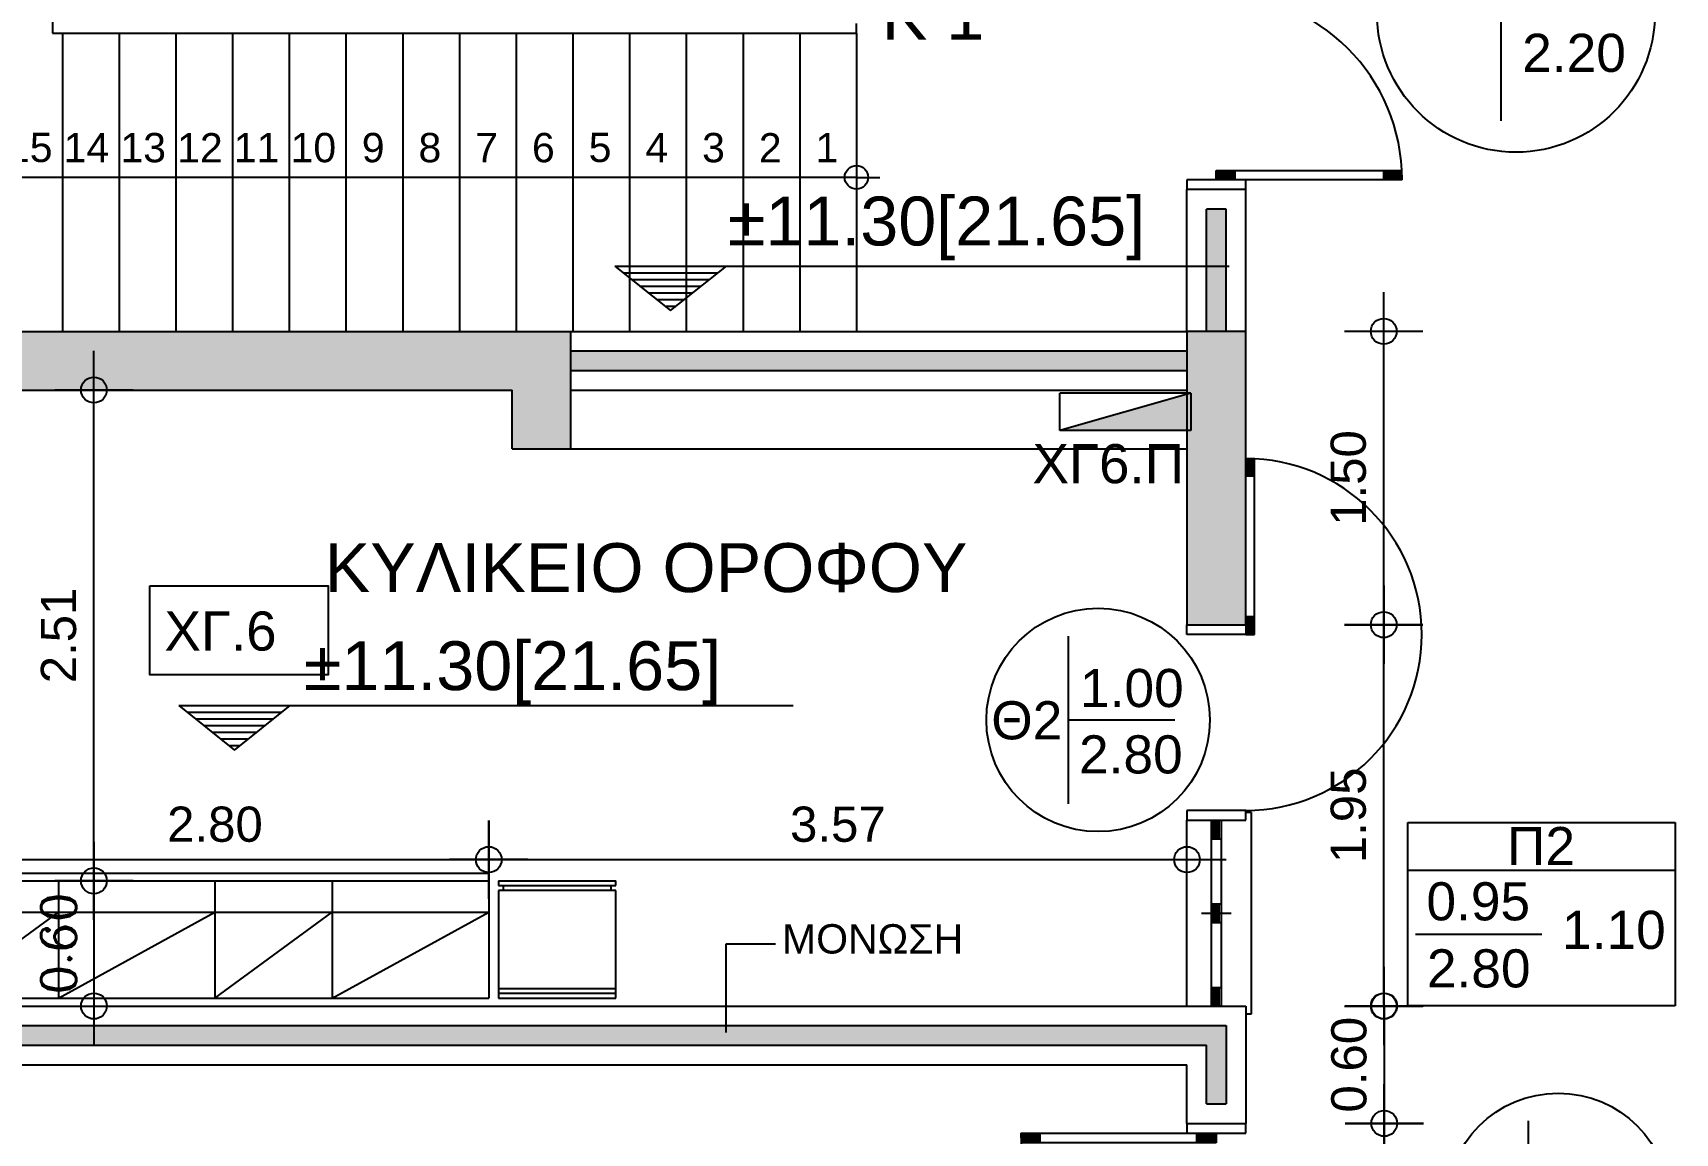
# Model space of a CAD drawing. Header units: metres. Extents: x -11 to 85, y -301 to 135.
# Drawn here: x 16.22 to 24.62, y 25.75 to 31.37 of the extents above; entities that cross this region are included whole.
import ezdxf
from ezdxf.enums import TextEntityAlignment as Align

# ---------------------------------------------------------------- set-up
doc = ezdxf.new("R2010")
doc.units = ezdxf.units.M
doc.header["$LTSCALE"] = 0.036
doc.header["$PDMODE"] = 2
for name, color, linetype in [('arxitek corofos', 252, 'Continuous'), ('DIMBLK', 252, 'Continuous'), ('electext', 20, 'Continuous'), ('Epipla', 252, 'Continuous'), ('HLEK-SYMBOL', 3, 'Continuous'), ('HLEK_FL001_SYMBOLS', 230, 'Continuous'), ('Parathira', 252, 'Continuous')]:
    doc.layers.add(name, color=color, linetype=linetype)
doc.styles.add('COMU-N', font='arial.ttf')
doc.styles.get("Standard").update_dxf_attribs({"font": 'arial.ttf'})
doc.styles.add('W4MS2', font='W4MS2.shx')
doc.dimstyles.new('CADWDOT', dxfattribs={"dimscale": 0.1, "dimtxt": 1.8, "dimasz": 0.08, "dimexe": 2, "dimexo": 0, "dimgap": 0.09, "dimtad": 0, "dimrnd": 0.001, "dimzin": 0, "dimdsep": 46, "dimtxsty": 'Standard', "dimblk1": 'ARTDIM', "dimblk2": 'ARTDIM', "dimsah": 1, "dimcen": 0.09, "dimdle": 0.05, "dimse1": 1, "dimse2": 1, "dimadec": 0, "dimazin": 0, "dimtfac": 1, "dimtmove": 0, "dimatfit": 3, "dimldrblk": 'ARTDIM', "dimfxl": 2, "dimtvp": 0.9999, "dimtolj": 1, "dimtzin": 0, "dimarcsym": 0})

# ---------------------------------------------------------------- blocks, each defined once
blk = doc.blocks.new('A$C07D551FE')
at = {"layer": 'Parathira'}
for p, q in [((0, -0.05), (0, 0)), ((0.3, 0), (0.3, -0.05)), ((0.3, -0.05), (0, -0.05)), ((0.15, -1.05), (0.15, -1)), ((0.15, -1), (1.1487, -1)), ((0.25, -1), (0.25, -1.05)), ((1.05, -1), (1.05, -1.05)), ((0.3, -1.05), (0, -1.05)), ((0, -1.05), (0, -1.1)), ((0.15, -1.01), (0.25, -1.01)), ((0.15, -1.02), (0.25, -1.02)), ((0.15, -1.03), (0.25, -1.03)), ((0.15, -1.04), (0.25, -1.04)), ((1.15, -1.05), (0.15, -1.05)), ((0.3, -1.1), (0.3, -1.05)), ((1.05, -1.01), (1.1492, -1.01)), ((1.05, -1.02), (1.1495, -1.02)), ((1.05, -1.03), (1.1498, -1.03)), ((1.05, -1.04), (1.1499, -1.04))]:
    blk.add_line(p, q, dxfattribs=at)
blk.add_arc((0.15, -1.05), 1, 0, 90, dxfattribs=at)
blk = doc.blocks.new('A$C54872924')
at = {"layer": 'Parathira'}
for p, q in [((0.309, 0.76), (0.309, 0.85)), ((0.318, 0.76), (0.318, 0.8498)), ((0.327, 0.76), (0.327, 0.8496)), ((0.336, 0.76), (0.336, 0.8493)), ((0.345, -0.05), (0.345, 0.8489)), ((0.345, 0.76), (0.3, 0.76)), ((0, -0.05), (0, 0)), ((0.345, 0.04), (0.3, 0.04)), ((0.3, 0), (0.3, -0.05)), ((0.309, -0.05), (0.309, 0.04)), ((0.318, -0.05), (0.318, 0.04)), ((0.327, -0.05), (0.327, 0.04)), ((0.336, -0.05), (0.336, 0.04)), ((0.3, -0.05), (0, -0.05)), ((0.3, -0.05), (0.345, -0.05)), ((0.3, -0.95), (0, -0.95)), ((0, -0.95), (0, -1)), ((0.3, -0.95), (0.255, -0.95)), ((0.3, -1), (0.3, -0.95))]:
    blk.add_line(p, q, dxfattribs=at)
blk.add_arc((0.3, -0.05), 0.9, 270, 90, dxfattribs=at)
blk = doc.blocks.new('A$C38D625D3')
at = {"layer": 'Parathira'}
for p, q in [((0, -0.95), (0, 0)), ((0.125, 0), (0.175, 0)), ((0.125, -0.95), (0.125, 0)), ((0.135, -0.095), (0.135, 0)), ((0.145, -0.095), (0.145, 0)), ((0.155, -0.095), (0.155, 0)), ((0.165, -0.095), (0.165, 0)), ((0.175, 0), (0.175, -0.95)), ((0.33, 0.04), (0.3, 0.04)), ((0.33, -0.99), (0.33, 0.04)), ((0.125, -0.095), (0.175, -0.095)), ((0.075, -0.475), (0.225, -0.475)), ((0.125, -0.4275), (0.175, -0.4275)), ((0.135, -0.5225), (0.135, -0.4275)), ((0.145, -0.5225), (0.145, -0.4275)), ((0.155, -0.5225), (0.155, -0.4275)), ((0.165, -0.5225), (0.165, -0.4275)), ((0.125, -0.5225), (0.175, -0.5225)), ((0.125, -0.855), (0.175, -0.855)), ((0.135, -0.95), (0.135, -0.855)), ((0.145, -0.95), (0.145, -0.855)), ((0.155, -0.95), (0.155, -0.855)), ((0.165, -0.95), (0.165, -0.855)), ((0.175, -0.95), (0.125, -0.95)), ((0.3, -0.99), (0.33, -0.99))]:
    blk.add_line(p, q, dxfattribs=at)
blk = doc.blocks.new('ARTDIM')
at = {"layer": 'DIMBLK'}
for p, q in [((0, -24.9975), (0, 24.9975)), ((-24.9975, 0), (24.9975, 0))]:
    blk.add_line(p, q, dxfattribs=at)
blk.add_circle((0, 0), 8.25, dxfattribs=at)
blk = doc.blocks.new('*D507')
at = {"layer": 'arxitek corofos', "color": 0, "lineweight": -2}
blk.add_line((23.1294, 28.3554), (23.1294, 29.8394), dxfattribs=at)
at = {"layer": 'Defpoints', "color": 0, "transparency": 16777216}
for p in [(22.5237, 29.8474), (23.1294, 29.8474), (22.5237, 28.3474)]:
    blk.add_point(p, dxfattribs=at)
at = {"layer": 'arxitek corofos', "color": 0, "lineweight": -2, "xscale": 0.008, "yscale": 0.008, "zscale": 0.008}
for p, rotation in [((23.1294, 29.8474), 90), ((23.1294, 28.3474), 270)]:
    blk.add_blockref('ARTDIM', p, dxfattribs=dict(at, rotation=rotation))
at = {"layer": 'arxitek corofos', "color": 0, "insert": (22.9494, 29.0974), "char_height": 0.18, "attachment_point": 5, "rotation": 90}
blk.add_mtext('\\A1;1.50', dxfattribs=at)
blk = doc.blocks.new('*D508')
at = {"layer": 'arxitek corofos', "color": 0, "lineweight": -2}
blk.add_line((23.1294, 26.4054), (23.1294, 28.3394), dxfattribs=at)
at = {"layer": 'Defpoints', "color": 0, "transparency": 16777216}
for p in [(22.5237, 28.3474), (23.1294, 28.3474), (22.5237, 26.3974)]:
    blk.add_point(p, dxfattribs=at)
at = {"layer": 'arxitek corofos', "color": 0, "lineweight": -2, "xscale": 0.008, "yscale": 0.008, "zscale": 0.008}
for p, rotation in [((23.1294, 28.3474), 90), ((23.1294, 26.3974), 270)]:
    blk.add_blockref('ARTDIM', p, dxfattribs=dict(at, rotation=rotation))
at = {"layer": 'arxitek corofos', "color": 0, "insert": (22.9494, 27.3724), "char_height": 0.18, "attachment_point": 5, "rotation": 90}
blk.add_mtext('\\A1;1.95', dxfattribs=at)
blk = doc.blocks.new('*D509')
at = {"layer": 'arxitek corofos', "color": 0, "lineweight": -2}
blk.add_line((23.1324, 26.3894), (23.1324, 25.8054), dxfattribs=at)
at = {"layer": 'Defpoints', "color": 0, "transparency": 16777216}
for p in [(22.5267, 26.3974), (22.5267, 25.7974), (23.1324, 25.7974)]:
    blk.add_point(p, dxfattribs=at)
at = {"layer": 'arxitek corofos', "color": 0, "lineweight": -2, "xscale": 0.008, "yscale": 0.008, "zscale": 0.008}
for p, rotation in [((23.1324, 26.3974), 90), ((23.1324, 25.7974), 270)]:
    blk.add_blockref('ARTDIM', p, dxfattribs=dict(at, rotation=rotation))
at = {"layer": 'arxitek corofos', "color": 0, "insert": (22.9524, 26.0974), "char_height": 0.18, "attachment_point": 5, "rotation": 90}
blk.add_mtext('\\A1;0.60', dxfattribs=at)
blk = doc.blocks.new('*D510')
at = {"layer": 'arxitek corofos', "color": 0, "lineweight": -2}
blk.add_line((23.1324, 25.7894), (23.1324, 24.7054), dxfattribs=at)
at = {"layer": 'Defpoints', "color": 0, "transparency": 16777216}
for p in [(22.5267, 25.7974), (22.5267, 24.6974), (23.1324, 24.6974)]:
    blk.add_point(p, dxfattribs=at)
at = {"layer": 'arxitek corofos', "color": 0, "lineweight": -2, "xscale": 0.008, "yscale": 0.008, "zscale": 0.008}
for p, rotation in [((23.1324, 25.7974), 90), ((23.1324, 24.6974), 270)]:
    blk.add_blockref('ARTDIM', p, dxfattribs=dict(at, rotation=rotation))
at = {"layer": 'arxitek corofos', "color": 0, "insert": (22.9524, 25.2474), "char_height": 0.18, "attachment_point": 5, "rotation": 90}
blk.add_mtext('\\A1;1.10', dxfattribs=at)
blk = doc.blocks.new('*D519')
at = {"layer": 'arxitek corofos', "color": 0, "lineweight": -2}
blk.add_line((16.535, 27.0454), (16.535, 29.5394), dxfattribs=at)
at = {"layer": 'Defpoints', "color": 0, "transparency": 16777216}
for p in [(16.535, 29.5474), (17.1737, 29.5474), (17.1537, 27.0374)]:
    blk.add_point(p, dxfattribs=at)
at = {"layer": 'arxitek corofos', "color": 0, "lineweight": -2, "xscale": 0.008, "yscale": 0.008, "zscale": 0.008}
for p, rotation in [((16.535, 29.5474), 90), ((16.535, 27.0374), 270)]:
    blk.add_blockref('ARTDIM', p, dxfattribs=dict(at, rotation=rotation))
at = {"layer": 'arxitek corofos', "color": 0, "insert": (16.355, 28.2924), "char_height": 0.18, "attachment_point": 5, "rotation": 90}
blk.add_mtext('\\A1;2.51', dxfattribs=at)
blk = doc.blocks.new('*D523')
at = {"layer": 'arxitek corofos', "color": 0, "lineweight": -2}
blk.add_line((16.535, 27.0294), (16.535, 26.4054), dxfattribs=at)
at = {"layer": 'Defpoints', "color": 0, "transparency": 16777216}
for p in [(16.535, 27.0374), (16.535, 26.3974), (16.535, 26.3974)]:
    blk.add_point(p, dxfattribs=at)
at = {"layer": 'arxitek corofos', "color": 0, "lineweight": -2, "xscale": 0.008, "yscale": 0.008, "zscale": 0.008}
for p, rotation in [((16.535, 27.0374), 90), ((16.535, 26.3974), 270)]:
    blk.add_blockref('ARTDIM', p, dxfattribs=dict(at, rotation=rotation))
at = {"layer": 'arxitek corofos', "color": 0, "insert": (16.355, 26.7174), "char_height": 0.18, "attachment_point": 5, "rotation": 90}
blk.add_mtext('\\A1;{\\Fcomplex.shx;0.60}', dxfattribs=at)
blk = doc.blocks.new('*D525')
at = {"layer": 'arxitek corofos', "color": 0, "lineweight": -2}
blk.add_line((15.7617, 27.146), (18.5457, 27.146), dxfattribs=at)
at = {"layer": 'Defpoints', "color": 0, "transparency": 16777216}
for p in [(18.5537, 27.146), (15.7537, 27.0374), (18.5537, 27.0374)]:
    blk.add_point(p, dxfattribs=at)
at = {"layer": 'arxitek corofos', "color": 0, "lineweight": -2, "xscale": 0.008, "yscale": 0.008, "zscale": 0.008, "rotation": 180}
blk.add_blockref('ARTDIM', (15.7537, 27.146), dxfattribs=at)
at = {"layer": 'arxitek corofos', "color": 0, "lineweight": -2, "xscale": 0.008, "yscale": 0.008, "zscale": 0.008}
blk.add_blockref('ARTDIM', (18.5537, 27.146), dxfattribs=at)
at = {"layer": 'arxitek corofos', "color": 0, "insert": (17.1537, 27.326), "char_height": 0.18, "attachment_point": 5}
blk.add_mtext('\\A1;2.80', dxfattribs=at)
blk = doc.blocks.new('*D526')
at = {"layer": 'arxitek corofos', "color": 0, "lineweight": -2}
blk.add_line((18.5617, 27.146), (22.1157, 27.146), dxfattribs=at)
at = {"layer": 'Defpoints', "color": 0, "transparency": 16777216}
for p in [(22.1237, 27.146), (18.5537, 27.0774), (22.1237, 26.8724)]:
    blk.add_point(p, dxfattribs=at)
at = {"layer": 'arxitek corofos', "color": 0, "lineweight": -2, "xscale": 0.008, "yscale": 0.008, "zscale": 0.008, "rotation": 180}
blk.add_blockref('ARTDIM', (18.5537, 27.146), dxfattribs=at)
at = {"layer": 'arxitek corofos', "color": 0, "lineweight": -2, "xscale": 0.008, "yscale": 0.008, "zscale": 0.008}
blk.add_blockref('ARTDIM', (22.1237, 27.146), dxfattribs=at)
at = {"layer": 'arxitek corofos', "color": 0, "insert": (20.3387, 27.326), "char_height": 0.18, "attachment_point": 5}
blk.add_mtext('\\A1;3.57', dxfattribs=at)
blk = doc.blocks.new('A$C31130B1D')
at = {"layer": 'Epipla'}
for p, q in [((0, 0), (0.6, 0)), ((0, -0.55), (0, 0)), ((0.6, 0), (0.6, -0.55)), ((0, -0.025), (0.6, -0.025)), ((0, -0.05), (0.6, -0.05)), ((0.6, -0.55), (0, -0.55)), ((0, -0.601), (0, -0.576)), ((0, -0.576), (0.6, -0.576)), ((0.025, -0.55), (0.025, -0.576)), ((0.575, -0.55), (0.575, -0.576)), ((0.6, -0.576), (0.6, -0.601)), ((0, -0.601), (0.6, -0.601))]:
    blk.add_line(p, q, dxfattribs=at)
blk = doc.blocks.new('A$C70A12804')
at = {"layer": 'Epipla'}
for p, q in [((1.3, 0), (0, 0)), ((0, 0), (0, -0.6)), ((1.3, -0.6), (1.3, 0)), ((0.05, -0.55), (0.05, -0.05)), ((0.05, -0.05), (1.25, -0.05)), ((1.25, -0.05), (1.25, -0.55)), ((0.07, -0.1), (0.4, -0.1)), ((0.07, -0.15), (0.4, -0.15)), ((0.515, -0.1), (0.715, -0.1)), ((1.14, -0.1), (0.94, -0.1)), ((0.07, -0.2), (0.4, -0.2)), ((0.07, -0.25), (0.4, -0.25)), ((0.43, -0.415), (0.43, -0.185)), ((0.8, -0.185), (0.8, -0.415)), ((0.855, -0.185), (0.855, -0.415)), ((1.225, -0.415), (1.225, -0.185)), ((0.07, -0.3), (0.4, -0.3)), ((0.07, -0.35), (0.4, -0.35)), ((0.07, -0.4), (0.4, -0.4)), ((0.07, -0.45), (0.4, -0.45)), ((0.07, -0.5), (0.4, -0.5)), ((0.715, -0.5), (0.515, -0.5)), ((0.94, -0.5), (1.14, -0.5)), ((1.25, -0.55), (0.05, -0.55)), ((0, -0.6), (1.3, -0.6))]:
    blk.add_line(p, q, dxfattribs=at)
for centre, major_axis, start_param, end_param in [((0.515, -0.185), (-0.0601, 0.0601), -0.785398, 0.785398), ((0.715, -0.185), (0.0601, 0.0601), 5.497787, 7.068583), ((0.94, -0.185), (0.0601, 0.0601), 0.785398, 2.356194), ((1.14, -0.185), (0.0601, 0.0601), 5.497787, 7.068583), ((0.75, -0.3), (0.0177, 0.0177), 5.497787, 11.780972), ((0.905, -0.3), (0.0177, 0.0177), 5.497787, 11.780972), ((0.515, -0.415), (-0.0601, 0.0601), 0.785398, 2.356194), ((0.715, -0.415), (-0.0601, 0.0601), 2.356194, 3.926991), ((0.94, -0.415), (-0.0601, 0.0601), 0.785398, 2.356194), ((1.14, -0.415), (0.0601, 0.0601), 3.926991, 5.497787)]:
    blk.add_ellipse(centre, major_axis=major_axis, ratio=1, start_param=start_param, end_param=end_param, dxfattribs=at)
blk = doc.blocks.new('A$C0C6F19BE')
at = {"layer": 'Epipla'}
for p, q in [((0.04, 0.04), (0.04, 3.11)), ((0.64, 0.64), (0.64, 3.15)), ((0.68, 0.68), (0.68, 3.15)), ((0.64, 1.24), (0.04, 1.24)), ((0.68, 0.68), (3.48, 0.68)), ((3.48, 0.68), (3.48, 0.04)), ((0.64, 0.64), (0.04, 0.64)), ((0.64, 0.64), (3.48, 0.64)), ((0.68, 0.64), (0.68, 0.04)), ((1.28, 0.64), (1.28, 0.04)), ((2.08, 0.64), (2.08, 0.04)), ((2.68, 0.64), (2.68, 0.04)), ((0.68, 0.48), (3.48, 0.48)), ((0.68, 0.04), (1.28, 0.48)), ((1.28, 0.04), (2.08, 0.48)), ((2.08, 0.04), (2.68, 0.48)), ((2.68, 0.04), (3.48, 0.48)), ((0.04, 0.04), (3.48, 0.04))]:
    blk.add_line(p, q, dxfattribs=at)
at = {"layer": 'Epipla', "rotation": 90}
blk.add_blockref('A$C70A12804', (0.04, 1.81), dxfattribs=at)
at = {"layer": 'Parathira', "xscale": -1, "rotation": 180}
blk.add_blockref('A$C31130B1D', (3.53, 0.04), dxfattribs=at)
blk = doc.blocks.new('gJ6_a28')
at = {"layer": 'HLEK-SYMBOL', "color": 0, "linetype": 'Continuous'}
for p, q in [((-0.67, 0), (-0.67, 0.19)), ((-0.67, 0.19), (0, 0.19)), ((-0.67, 0), (0, 0.19)), ((0, 0.19), (0, 0)), ((-0.67, 0), (0, 0))]:
    blk.add_line(p, q, dxfattribs=at)
at = {"layer": 'HLEK-SYMBOL', "color": 0}
blk.add_solid([(-0.67, 0.19), (0, 0.19), (-0.67, 0)], dxfattribs=at)
at = {"layer": 'HLEK-SYMBOL', "color": 0, "style": 'W4MS2', "flags": 8}
blk.add_attdef('NODE_NUMBER', (0.018, 0.0914), '', height=0.1, dxfattribs=at)
blk.add_attdef('NODE_NUMBER', (0.018, 0.0914), '', height=0.1, dxfattribs=at)

msp = doc.modelspace()

# ---------------------------------------------------------------- hatches: boundary and pattern name
at = {"layer": 'arxitek corofos'}
for points in [[(15.0737, 29.8474), (15.0737, 31.0474), (14.7737, 31.0474), (14.7737, 29.5474), (18.6737, 29.5474), (18.6737, 29.2474), (18.9737, 29.2474), (18.9737, 29.8474)], [(22.4237, 29.8474), (22.1237, 29.8474), (22.1237, 28.3474), (22.4237, 28.3474)], [(22.1237, 29.7474), (18.9737, 29.7474), (18.9737, 29.6474), (22.1237, 29.6474)], [(22.2237, 26.1974), (22.2237, 25.8974), (22.3237, 25.8974), (22.3237, 26.2974), (14.9737, 26.2974), (14.9737, 26.7474), (14.8737, 26.7474), (14.8737, 26.0474), (14.9737, 26.0474), (14.9737, 26.1974)]]:
    msp.add_hatch(color=256, dxfattribs=at).paths.add_polyline_path(points)
h = msp.add_hatch(color=256, dxfattribs=at)
h.paths.add_polyline_path([(22.3237, 30.4724), (22.2237, 30.4724), (22.2237, 30.2762), (22.3237, 30.2762)])
h.paths.add_polyline_path([(22.3237, 30.2762), (22.2237, 30.2762), (22.2237, 29.8474), (22.3237, 29.8474)])

# ---------------------------------------------------------------- linework, layer by layer
for p, q in [((23.7276, 32.024), (23.7276, 30.924)), ((22.2737, 30.6699), (23.2225, 30.6699)), ((22.2737, 30.6224), (22.2737, 30.6699)), ((22.2737, 30.6604), (22.3687, 30.6604)), ((22.2737, 30.6509), (22.3687, 30.6509)), ((22.3687, 30.6699), (22.3687, 30.6224)), ((23.1287, 30.6699), (23.1287, 30.6224)), ((23.1287, 30.6604), (23.223, 30.6604)), ((23.1287, 30.6509), (23.2233, 30.6509)), ((22.4237, 30.6224), (22.1237, 30.6224)), ((22.1237, 30.6224), (22.1237, 30.5724)), ((22.1237, 29.8474), (22.1237, 30.5724)), ((22.4237, 30.5724), (22.1237, 30.5724)), ((22.2737, 30.6414), (22.3687, 30.6414)), ((22.2737, 30.6319), (22.3687, 30.6319)), ((23.2237, 30.6224), (22.2737, 30.6224)), ((22.4237, 30.5724), (22.4237, 30.6224)), ((22.4237, 29.8474), (22.4237, 30.5724)), ((23.1287, 30.6414), (23.2235, 30.6414)), ((23.1287, 30.6319), (23.2237, 30.6319)), ((22.3237, 30.4724), (22.2237, 30.4724)), ((22.2237, 29.8474), (22.2237, 30.4724)), ((22.3237, 29.8474), (22.3237, 30.4724)), ((19.1982, 30.1813), (19.4833, 29.9532)), ((19.1982, 30.1813), (22.3396, 30.1813)), ((19.241, 30.1471), (19.7257, 30.1471)), ((19.4833, 29.9532), (19.7684, 30.1813)), ((19.2838, 30.1129), (19.6829, 30.1129)), ((19.3265, 30.0787), (19.6401, 30.0787)), ((19.3693, 30.0445), (19.5974, 30.0445)), ((19.4121, 30.0103), (19.5546, 30.0103)), ((19.4548, 29.976), (19.5118, 29.976)), ((15.0737, 29.8474), (18.9737, 29.8474)), ((18.9737, 29.2474), (18.9737, 29.8474)), ((18.9737, 29.8474), (22.1237, 29.8474)), ((22.1237, 29.8474), (22.1237, 28.3474)), ((22.4237, 29.8474), (22.1237, 29.8474)), ((22.4237, 28.3474), (22.4237, 29.8474)), ((18.9737, 29.7474), (22.1237, 29.7474)), ((18.9737, 29.6474), (22.1237, 29.6474)), ((14.7737, 29.5474), (18.6737, 29.5474)), ((18.6737, 29.2474), (18.6737, 29.5474)), ((18.9737, 29.5474), (22.1237, 29.5474)), ((18.6737, 29.2474), (18.9737, 29.2474)), ((18.9737, 29.2474), (22.1237, 29.2474)), ((22.1237, 28.3474), (22.4237, 28.3474)), ((21.5155, 28.2893), (21.5155, 27.4313)), ((16.969, 27.9342), (17.254, 27.7061)), ((16.969, 27.9342), (20.1103, 27.9342)), ((17.0117, 27.9), (17.4964, 27.9)), ((17.254, 27.7061), (17.5391, 27.9342)), ((17.0545, 27.8657), (17.4536, 27.8657)), ((17.0972, 27.8315), (17.4108, 27.8315)), ((17.14, 27.7973), (17.3681, 27.7973)), ((21.5155, 27.8603), (22.0615, 27.8603)), ((17.1828, 27.7631), (17.3253, 27.7631)), ((17.2255, 27.7289), (17.2826, 27.7289)), ((22.1237, 27.3474), (22.4237, 27.3474)), ((23.2523, 26.3987), (23.2523, 27.3363)), ((23.2523, 27.3363), (24.6196, 27.3363)), ((24.6196, 27.3363), (24.6196, 26.3987)), ((24.6196, 27.0906), (23.2523, 27.0906)), ((19.7675, 26.2621), (19.7675, 26.7147)), ((19.7675, 26.7147), (20.0199, 26.7147)), ((23.2913, 26.765), (23.9372, 26.765)), ((15.0737, 26.3974), (22.4237, 26.3974)), ((22.4237, 26.3974), (22.4237, 25.7974)), ((24.6196, 26.3987), (23.2523, 26.3987)), ((14.9737, 26.2974), (22.3237, 26.2974)), ((22.3237, 26.2974), (22.3237, 25.8974)), ((14.9737, 26.1974), (22.2237, 26.1974)), ((22.2237, 25.8974), (22.2237, 26.1974)), ((15.0737, 26.0974), (22.1237, 26.0974)), ((22.1237, 25.7974), (22.1237, 26.0974)), ((22.2237, 25.8974), (22.3237, 25.8974)), ((22.1237, 25.7974), (22.4237, 25.7974)), ((23.8678, 25.81), (23.8678, 24.952))]:
    msp.add_line(p, q, dxfattribs=at)
at = {"layer": 'arxitek corofos', "linetype": 'Continuous'}
for p, q in [((16.3237, 31.7724), (16.3237, 31.3724)), ((20.4337, 31.3724), (20.4337, 31.4224)), ((16.3237, 31.3724), (17.8237, 31.3724)), ((16.3737, 31.3724), (16.3737, 29.8474)), ((16.6637, 31.3724), (16.6637, 29.8474)), ((16.9537, 31.3724), (16.9537, 29.8474)), ((17.2437, 31.3724), (17.2437, 29.8474)), ((17.5337, 31.3724), (17.5337, 29.8474)), ((17.8237, 31.3724), (17.8237, 29.8474)), ((17.8237, 31.3724), (17.8237, 31.3724)), ((17.8237, 31.3724), (20.4337, 31.3724)), ((18.1137, 31.3724), (18.1137, 29.8474)), ((18.4037, 31.3724), (18.4037, 29.8474)), ((18.6937, 31.3724), (18.6937, 29.8474)), ((18.9837, 31.3724), (18.9837, 29.8474)), ((19.2737, 31.3724), (19.2737, 29.8474)), ((19.5637, 31.3724), (19.5637, 29.8474)), ((19.8537, 31.3724), (19.8537, 29.8474)), ((20.1437, 31.3724), (20.1437, 29.8474)), ((20.4337, 31.3724), (20.4337, 29.8474)), ((20.4337, 30.6349), (15.5862, 30.6349)), ((20.4337, 30.6349), (20.5537, 30.6349))]:
    msp.add_line(p, q, dxfattribs=at)
at = {"layer": 'arxitek corofos'}
for centre, radius in [((23.8056, 31.474), 0.7105), ((21.6693, 27.8603), 0.5712), ((24.0216, 25.381), 0.5712)]:
    msp.add_circle(centre, radius, dxfattribs=at)
at = {"layer": 'arxitek corofos', "linetype": 'Continuous'}
msp.add_circle((20.4337, 30.6349), 0.06, dxfattribs=at)
at = {"layer": 'arxitek corofos'}
msp.add_arc((22.2737, 30.6224), 0.95, 0, 90, dxfattribs=at)
at = {"layer": 'electext'}
msp.add_lwpolyline([(16.8214, 28.5456), (17.7331, 28.5456), (17.7331, 28.0903), (16.8214, 28.0903)], close=True, dxfattribs=at)

# ---------------------------------------------------------------- block references
at = {"layer": 'arxitek corofos'}
for name, p in [('A$C0C6F19BE', (15.0737, 26.3974)), ('A$C54872924', (22.1237, 28.3474)), ('A$C38D625D3', (22.1237, 27.3474))]:
    msp.add_blockref(name, p, dxfattribs=at)
at = {"layer": 'arxitek corofos', "rotation": 180}
msp.add_blockref('A$C07D551FE', (22.4237, 24.6974), dxfattribs=at)
at = {"layer": 'HLEK_FL001_SYMBOLS', "rotation": 180}
msp.add_blockref('gJ6_a28', (21.4729, 29.531), dxfattribs=at)

# ---------------------------------------------------------------- texts
at = {"layer": 'arxitek corofos', "style": 'COMU-N'}
for s, height, p in [('K 1', 0.25, (20.563, 31.3389)), ('ΚΥΛΙΚΕΙΟ OΡΟΦΟΥ', 0.25, (17.7145, 28.5142)), ('1.00', 0.195, (21.5767, 27.9261)), ('Θ2', 0.195, (21.1229, 27.761)), ('2.80', 0.195, (21.5715, 27.5867)), ('Π2', 0.195, (23.7596, 27.1178)), ('0.95', 0.195, (23.3479, 26.8355)), ('1.10', 0.195, (24.0412, 26.6894)), ('ΜΟΝΩΣΗ', 0.15, (20.0532, 26.6659)), ('2.80', 0.195, (23.3503, 26.4925))]:
    msp.add_text(s, height=height, dxfattribs=at).set_placement(p)
for s, p in [('15', (16.2069, 30.7871)), ('14', (16.4969, 30.7871)), ('13', (16.7869, 30.7871)), ('12', (17.0769, 30.7871)), ('11', (17.3669, 30.7871)), ('10', (17.6569, 30.7871)), ('9', (17.9628, 30.7871)), ('8', (18.2528, 30.7871)), ('7', (18.5428, 30.7871)), ('6', (18.8328, 30.7871)), ('5', (19.1228, 30.7871)), ('4', (19.4128, 30.7871)), ('3', (19.7028, 30.7871)), ('2', (19.9928, 30.7871)), ('1', (20.2828, 30.7871))]:
    msp.add_text(s, height=0.15, dxfattribs=at).set_placement(p, align=Align.MIDDLE)
msp.add_attdef('2.20', text='2.20', height=0.195, dxfattribs=at).set_placement((24.1026, 31.174), align=Align.CENTER)
for p in [(19.7762, 30.2865), (17.6083, 28.0127)]:
    msp.add_attdef('±11.30[21.65]', p, '±0.00', height=0.25, dxfattribs=at)
at = {"layer": 'electext', "style": 'COMU-N'}
for s, p in [('ΧΓ6.Π', (21.3339, 29.0708)), ('ΧΓ.6', (16.8957, 28.2149))]:
    msp.add_text(s, height=0.2, dxfattribs=at).set_placement(p)

# ---------------------------------------------------------------- dimensions: what is measured, and where the dimension line sits
at = {"layer": 'arxitek corofos'}
for base, p1, p2, picture, middle in [((23.1294, 29.8474), (22.5237, 28.3474), (22.5237, 29.8474), '*D507', (22.9494, 29.0974)), ((16.535, 29.5474), (17.1537, 27.0374), (17.1737, 29.5474), '*D519', (16.355, 28.2924)), ((23.1294, 28.3474), (22.5237, 26.3974), (22.5237, 28.3474), '*D508', (22.9494, 27.3724)), ((23.1324, 24.6974), (22.5267, 25.7974), (22.5267, 24.6974), '*D510', (22.9524, 25.2474))]:
    dim = msp.add_linear_dim(base=base, p1=p1, p2=p2, angle=90, dimstyle='CADWDOT', dxfattribs=at)
    dim.commit()
    dim.dimension.update_dxf_attribs({"geometry": picture, "text_midpoint": middle})
for base, p1, p2, picture, middle in [((18.5537, 27.146), (15.7537, 27.0374), (18.5537, 27.0374), '*D525', (17.1537, 27.326)), ((22.1237, 27.146), (18.5537, 27.0774), (22.1237, 26.8724), '*D526', (20.3387, 27.326))]:
    dim = msp.add_linear_dim(base=base, p1=p1, p2=p2, dimstyle='CADWDOT', dxfattribs=at)
    dim.commit()
    dim.dimension.update_dxf_attribs({"geometry": picture, "text_midpoint": middle})
dim = msp.add_linear_dim(base=(16.535, 26.3974), p1=(16.535, 27.0374), p2=(16.535, 26.3974), angle=90, text='{\\Fcomplex.shx;0.60}', dimstyle='CADWDOT', dxfattribs=at)
dim.commit()
dim.dimension.update_dxf_attribs({"geometry": '*D523', "text_midpoint": (16.535, 26.7174), "dimtype": 160})
dim = msp.add_linear_dim(base=(23.1324, 25.7974), p1=(22.5267, 26.3974), p2=(22.5267, 25.7974), angle=90, dimstyle='CADWDOT', dxfattribs=at)
dim.commit()
dim.dimension.update_dxf_attribs({"geometry": '*D509', "text_midpoint": (23.1324, 26.0974), "dimtype": 160})

doc.saveas('drawing.dxf')
